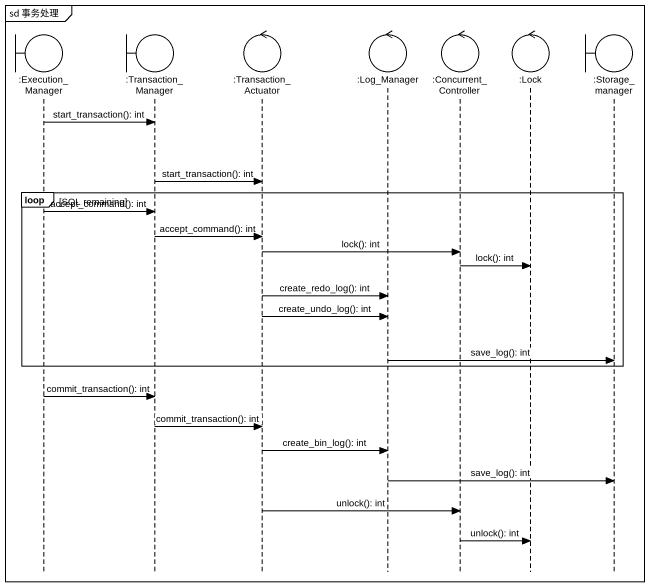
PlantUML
@startuml
mainframe sd 事务处理
hide footbox
boundary ":Execution_Manager" as Execution_Manager
boundary ":Transaction_Manager" as Transaction_Manager
control ":Transaction_Actuator" as Transaction_Actuator
control ":Log_Manager" as Log_Manager
control ":Concurrent_Controller" as Concurrent_Controller
control ":Lock" as Lock
boundary ":Storage_manager" as Storage_manager

Execution_Manager -> Transaction_Manager : start_transaction(): int
Transaction_Manager -> Transaction_Actuator : start_transaction(): int
loop SQL remaining
  Execution_Manager -> Transaction_Manager : accept_command(): int
  Transaction_Manager -> Transaction_Actuator : accept_command(): int
  Transaction_Actuator -> Concurrent_Controller : lock(): int
  Concurrent_Controller -> Lock : lock(): int
  Transaction_Actuator -> Log_Manager : create_redo_log(): int
  Transaction_Actuator -> Log_Manager : create_undo_log(): int
  Log_Manager -> Storage_manager : save_log(): int
end
Execution_Manager -> Transaction_Manager : commit_transaction(): int
Transaction_Manager -> Transaction_Actuator : commit_transaction(): int
Transaction_Actuator -> Log_Manager : create_bin_log(): int
Log_Manager -> Storage_manager : save_log(): int
Transaction_Actuator -> Concurrent_Controller : unlock(): int
Concurrent_Controller -> Lock : unlock(): int
@enduml
